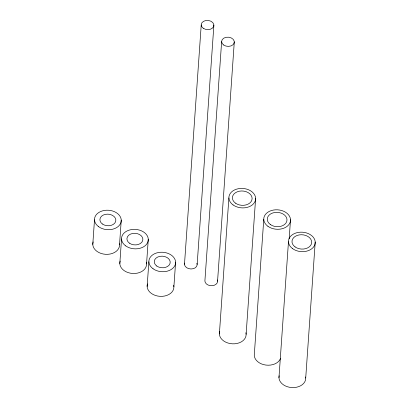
<?xml version="1.0" encoding="UTF-8"?>
<svg xmlns="http://www.w3.org/2000/svg" width="408" height="408" viewBox="0 0 408 408"><rect width="100%" height="100%" fill="white"/><g stroke="black" fill="none" stroke-linecap="round" stroke-linejoin="round"><path stroke-width="0.61" d="M92.784 244.428L94.503 219.79M119.529 244.769L121.252 220.126M119.809 263.583L121.533 238.94M146.554 263.92L148.277 239.277M147.14 286.452L148.864 261.809M173.89 286.793L175.613 262.15M184.487 264.272L201.226 24.939M197.156 264.435L213.894 25.097M221.631 41.693L204.893 281.025A6.344 4.61 4 0 0 212.231 285.697A6.344 4.61 4 0 0 217.301 279.99M217.561 281.189L234.299 41.851M219.382 333.923L228.883 197.987M246.126 334.259L255.632 198.329M263.767 219.366L254.261 355.302A13.393 9.731 4 0 0 265.909 365.073A13.393 9.731 4 0 0 280.469 358.642M278.965 377.68L288.471 241.745M289.18 238.762L290.511 219.703M305.714 378.017L315.216 242.082M196.896 263.236A6.344 4.61 4 0 1 191 268.974A6.344 4.61 4 0 1 184.656 263.078M245.902 332.734A13.393 9.731 4 0 1 232.427 343.822A13.393 9.731 4 0 1 219.739 331.403M305.602 376.997A13.393 9.731 4 0 1 292.097 387.58A13.393 9.731 4 0 1 279.149 375.778M173.665 285.263A13.393 9.731 4 0 1 160.186 296.351A13.393 9.731 4 0 1 147.502 283.932M146.334 262.39A13.393 9.731 4 0 1 132.855 273.482A13.393 9.731 4 0 1 120.171 261.064M119.416 243.749A13.393 9.731 4 0 1 105.473 254.306A13.393 9.731 4 0 1 93.141 241.913M223.609 44.982A6.344 4.61 4 0 0 234.131 43.044A6.344 4.61 4 0 0 226.154 37.286A6.344 4.61 4 0 0 223.609 44.982M203.204 28.229A6.344 4.61 4 0 0 213.721 26.29A6.344 4.61 4 0 0 205.749 20.538A6.344 4.61 4 0 0 203.204 28.229M233.065 204.933A13.393 9.731 4 0 0 255.27 200.843A13.393 9.731 4 0 0 238.44 188.695A13.393 9.731 4 0 0 233.065 204.933M235.482 203.148A9.869 7.171 4 0 0 251.848 200.139A9.869 7.171 4 0 0 239.445 191.184A9.869 7.171 4 0 0 235.482 203.148M267.944 226.312A13.393 9.731 4 0 0 290.154 222.222A13.393 9.731 4 0 0 273.319 210.074A13.393 9.731 4 0 0 267.944 226.312M270.366 224.528A9.869 7.171 4 0 0 286.727 221.513A9.869 7.171 4 0 0 274.324 212.563A9.869 7.171 4 0 0 270.366 224.528M295.071 246.906A9.869 7.171 4 0 0 311.431 243.892A9.869 7.171 4 0 0 299.028 234.942A9.869 7.171 4 0 0 295.071 246.906M292.653 248.691A13.393 9.731 4 0 0 314.859 244.601A13.393 9.731 4 0 0 298.024 232.453A13.393 9.731 4 0 0 292.653 248.691M156.754 266.021A7.992 5.804 4 0 0 169.998 263.583A7.992 5.804 4 0 0 159.956 256.336A7.992 5.804 4 0 0 156.754 266.021M153.046 268.755A13.393 9.731 4 0 0 175.251 264.67A13.393 9.731 4 0 0 158.416 252.516A13.393 9.731 4 0 0 153.046 268.755M129.423 243.153A7.992 5.804 4 0 0 142.667 240.715A7.992 5.804 4 0 0 132.626 233.463A7.992 5.804 4 0 0 129.423 243.153M125.71 245.886A13.393 9.731 4 0 0 147.92 241.796A13.393 9.731 4 0 0 131.085 229.648A13.393 9.731 4 0 0 125.71 245.886M102.393 223.997A7.992 5.804 4 0 0 115.642 221.559A7.992 5.804 4 0 0 105.601 214.312A7.992 5.804 4 0 0 102.393 223.997M98.685 226.731A13.393 9.731 4 0 0 120.89 222.646A13.393 9.731 4 0 0 104.06 210.492A13.393 9.731 4 0 0 98.685 226.731"/></g></svg>
